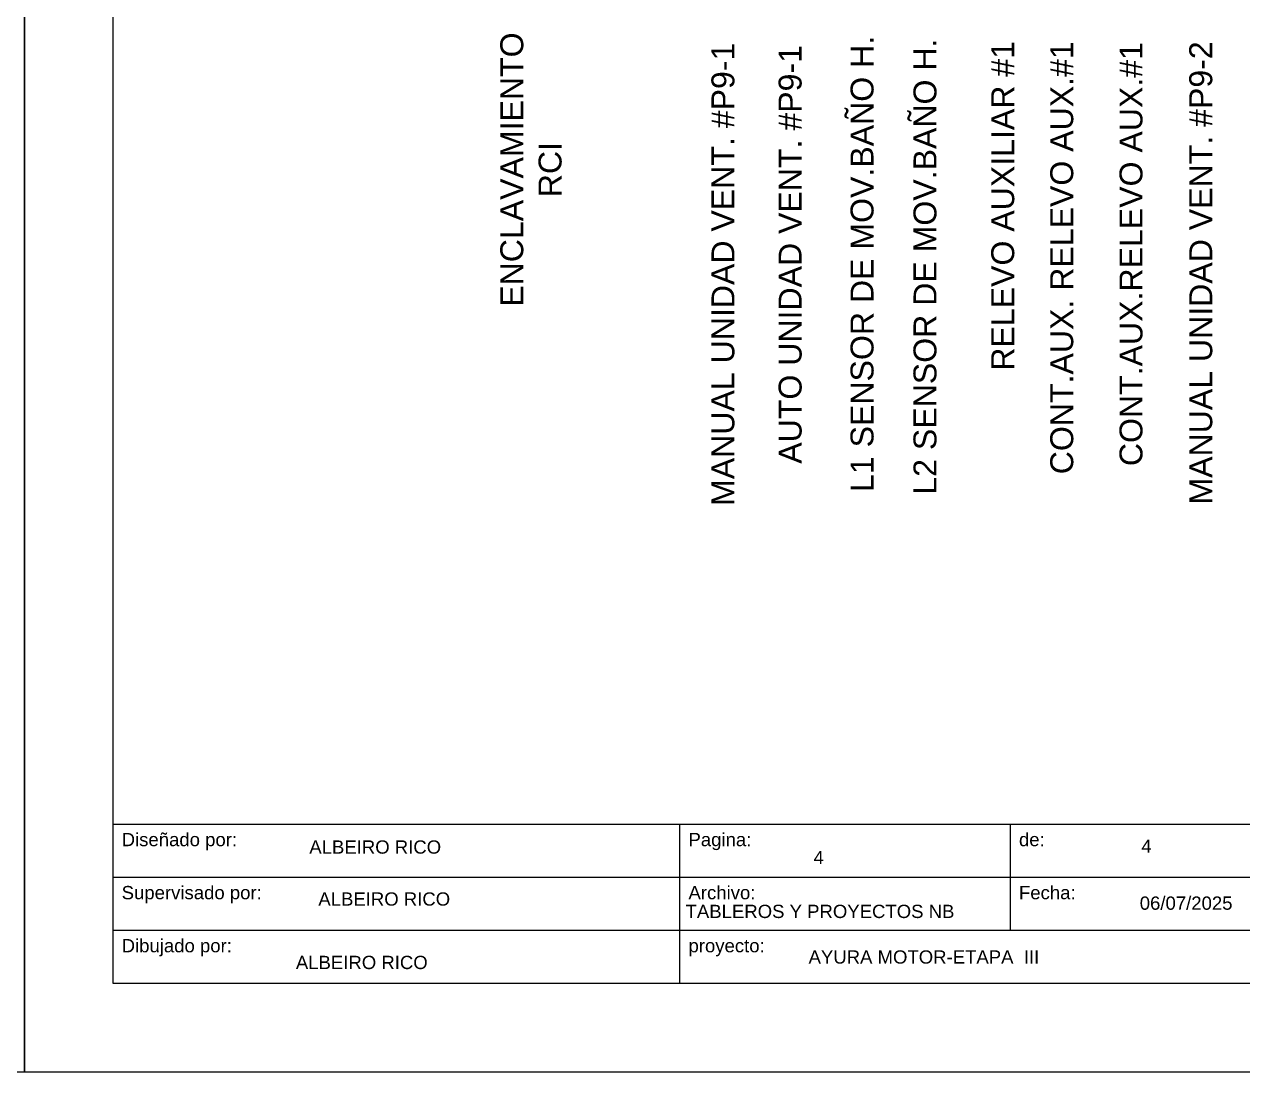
# Model space of a CAD drawing. Header units: millimetres. Extents: x 691 to 18605, y 670 to 10026.
# Drawn here: x 3896 to 4415, y 7249 to 7695 of the extents above; entities that cross this region are included whole.
import ezdxf
from ezdxf.enums import TextEntityAlignment as Align

# ---------------------------------------------------------------- set-up
doc = ezdxf.new("R2010")
doc.units = ezdxf.units.MM
doc.styles.get("Standard").update_dxf_attribs({"font": 'arial.ttf'})

# ---------------------------------------------------------------- blocks, each defined once
blk = doc.blocks.new('*T3')
at = {"color": 0, "linetype": 'ByBlock', "lineweight": -2}
for p, q in [((0, 0), (139.92, 0)), ((0, 0), (0, -18)), ((64.08, 0), (64.08, -18)), ((101.44, 0), (101.44, -12)), ((139.92, 0), (139.92, -18)), ((0, -6), (139.92, -6)), ((0, -12), (139.92, -12)), ((0, -18), (139.92, -18))]:
    blk.add_line(p, q, dxfattribs=at)
at = {"color": 0, "char_height": 1.5, "attachment_point": 1}
for s, insert, width in [('{\\fArial|b0|i0|c162|p34;Diseñado por:}', (1, -1), 62.0824), ('{\\fArial|b0|i0|c162|p34;Pagina:}', (65.08, -1), 35.3574), ('{\\fArial|b0|i0|c162|p34;de}:', (102.44, -1), 36.4813), ('{\\fArial|b0|i0|c162|p34;Supervisado por:}', (1, -7), 62.0824), ('{\\fArial|b0|i0|c162|p34;Archivo:}', (65.08, -7), 35.3574), ('Fecha:', (102.44, -7), 36.4813), ('Dibujado por:', (1, -13), 62.0824), ('{\\fArial|b0|i0|c162|p34;proyecto:}', (65.08, -13), 73.8387)]:
    blk.add_mtext(s, dxfattribs=dict(at, insert=insert, width=width))
blk = doc.blocks.new('CAJETIN')
for p, q in [((-259.4, 185.97), (-259.4, 0.07)), ((-259.4, 0.07), (0, 0.07))]:
    blk.add_line(p, q)
blk.add_lwpolyline([(-269.4, -9.93), (10, -9.93), (10, 205.97), (-269.4, 205.97)], close=True)
blk.add_blockref('*T3', (-259.4, 18.07))
for tag, p in [('DISEÑADO_POR', (-230.86, 14.78)), ('SUPERVISADO_POR', (-229.59, 8.32)), ('DIBUJADO_POR', (-231.25, 2.42))]:
    blk.add_attdef(tag, text='', height=1.5).set_placement(p, align=Align.MIDDLE)
for tag, p in [('DE', (-143.12, 14.83)), ('F', (-73.9, 14.47)), ('PAGINA', (-180.19, 13.54)), ('A', (-97.02, 13.49)), ('ARCHIVO', (-179.45, 8.2)), ('FECHA', (-143.31, 8.38)), ('V', (-96.96, 8.58)), ('H', (-74.46, 8.76)), ('PROYECTO', (-180.75, 3.04)), ('HZ', (-98.06, 2.87)), ('OR', (-74.83, 2.5))]:
    blk.add_attdef(tag, p, '', height=1.5)

msp = doc.modelspace()

# ---------------------------------------------------------------- block references
at = {"color": 0, "xscale": 3.761929394681115, "yscale": 3.761929394681115, "zscale": 3.761929394681115}
msp.add_blockref('CAJETIN', (3858.79, 7286.43), dxfattribs=at)
at = {"color": 0}
ref = msp.add_blockref('CAJETIN', (4909.87, 7286.43), dxfattribs=dict(at, xscale=3.761929394681115, yscale=3.761929394681115, zscale=3.761929394681115))
ref.add_attrib('PROYECTO', 'AYURA MOTOR-ETAPA  III', dxfattribs={"height": 5.6429}).set_placement((4229.92, 7297.87), align=Align.MIDDLE_LEFT)
ref.add_attrib('ARCHIVO', 'TABLEROS Y PROYECTOS NB', dxfattribs={"height": 5.6429}).set_placement((4234.78, 7317.27), align=Align.MIDDLE)
ref.add_attrib('DE', '4', (4371.45, 7342.21), dxfattribs={"height": 5.64})
ref.add_attrib('PAGINA', '4', (4232, 7337.36), dxfattribs={"height": 5.64})
ref.add_attrib('FECHA', '06/07/2025', (4370.76, 7317.96), dxfattribs={"height": 5.643})
ref.add_attrib('DIBUJADO_POR', 'ALBEIRO RICO', dxfattribs={"height": 5.6429}).set_placement((4039.91, 7295.55), align=Align.MIDDLE)
ref.add_attrib('SUPERVISADO_POR', 'ALBEIRO RICO', dxfattribs={"height": 5.6429}).set_placement((4049.46, 7322.54), align=Align.MIDDLE)
ref.add_attrib('DISEÑADO_POR', 'ALBEIRO RICO', dxfattribs={"height": 5.6429}).set_placement((4045.62, 7344.65), align=Align.MIDDLE)

# ---------------------------------------------------------------- texts
at = {"color": 0, "lineweight": 0, "char_height": 9.7644, "attachment_point": 2, "rotation": 90}
for s, insert, width in [(' ENCLAVAMIENTO RCI', (4098.82, 7632.83), 71.1545), ('MANUAL UNIDAD VENT. #P9-1', (4188.6, 7588.29), 211.4218), ('AUTO UNIDAD VENT. #P9-1', (4217.19, 7596.76), 176.3824), ('L1 SENSOR DE MOV.BAÑO H.', (4247.78, 7592.72), 310.206), ('L2 SENSOR DE MOV.BAÑO H.', (4274.54, 7591.56), 310.206), ('RELEVO AUXILIAR #1', (4307.61, 7617.41), 310.206), ('CONT.AUX. RELEVO AUX.#1', (4332.71, 7595.32), 216.0889), ('CONT.AUX.RELEVO AUX.#1', (4362.16, 7596.88), 216.0889), ('MANUAL UNIDAD VENT. #P9-2', (4391.83, 7588.87), 227.824)]:
    msp.add_mtext(s, dxfattribs=dict(at, insert=insert, width=width))

doc.saveas('drawing.dxf')
